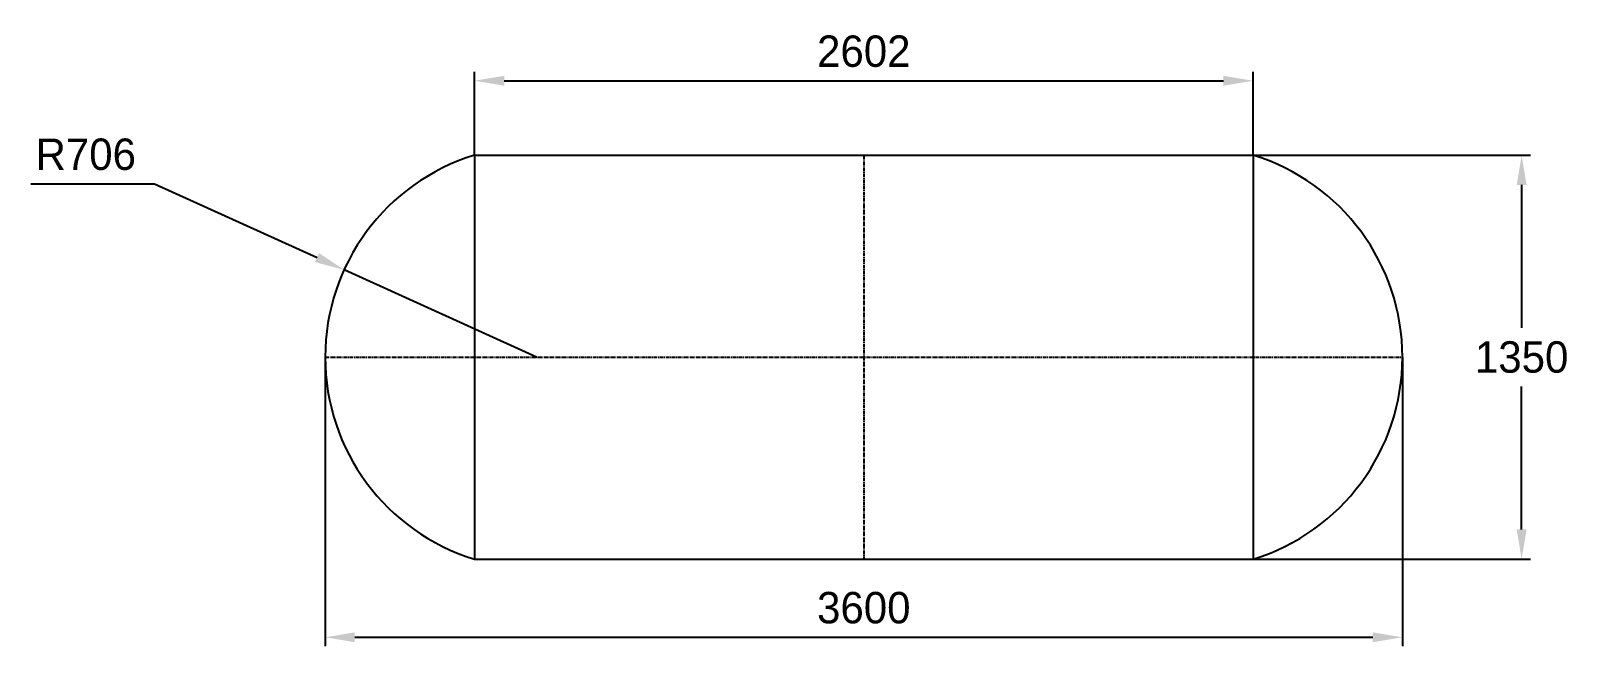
# Model space of a CAD drawing. Header units: millimetres. Extents: x -2784 to 2357, y -7689 to -5632.
import ezdxf

# ---------------------------------------------------------------- set-up
doc = ezdxf.new("R2010")
doc.units = ezdxf.units.MM
doc.header["$PDSIZE"] = -1
doc.linetypes.add('CENTERX2', pattern=[20.32, 12.7, -2.54, 2.54, -2.54])
doc.dimstyles.new('ISO-25', dxfattribs={"dimtxt": 2.5, "dimasz": 2.5, "dimexe": 1.25, "dimexo": 0.625, "dimtad": 1, "dimtxsty": 'Standard', "dimcen": 2.5, "dimadec": 0, "dimazin": 0, "dimtfac": 1, "dimtmove": 0, "dimatfit": 3, "dimfxl": 1, "dimarcsym": 0})

# ---------------------------------------------------------------- blocks, each defined once
blk = doc.blocks.new('*D2')
at = {"color": 0, "lineweight": -2, "transparency": 16777216}
for p, q in [((-1300.9, -6048.1), (-1300.9, -5769)), ((-1201.8, -5799), (1201.8, -5799)), ((1300.9, -6048.1), (1300.9, -5769))]:
    blk.add_line(p, q, dxfattribs=at)
at = {"color": 0, "transparency": 16777216}
for points in [[(-1201.8, -5782.5), (-1201.8, -5815.5), (-1300.9, -5799)], [(1201.8, -5782.5), (1201.8, -5815.5), (1300.9, -5799)]]:
    blk.add_solid(points, dxfattribs=at)
at = {"layer": 'Defpoints', "color": 0, "transparency": 16777216}
for p in [(1300.9, -5799), (-1300.9, -6048.1), (1300.9, -6048.1)]:
    blk.add_point(p, dxfattribs=at)
at = {"color": 0, "transparency": 16777216, "insert": (0, -5700.8), "char_height": 105, "attachment_point": 5}
blk.add_mtext('2602', dxfattribs=at)
blk = doc.blocks.new('*D5')
at = {"color": 0, "lineweight": -2, "transparency": 16777216}
for p, q in [((0, -6048.1), (2228.4, -6048.1)), ((2198.4, -6147.1), (2198.4, -6624.8)), ((2198.4, -7299), (2198.4, -6821.3)), ((0, -7398.1), (2228.4, -7398.1))]:
    blk.add_line(p, q, dxfattribs=at)
at = {"color": 0, "transparency": 16777216}
for points in [[(2181.9, -6147.1), (2214.9, -6147.1), (2198.4, -6048.1)], [(2181.9, -7299), (2214.9, -7299), (2198.4, -7398.1)]]:
    blk.add_solid(points, dxfattribs=at)
at = {"layer": 'Defpoints', "color": 0, "transparency": 16777216}
for p in [(0, -6048.1), (0, -7398.1), (2198.4, -7398.1)]:
    blk.add_point(p, dxfattribs=at)
at = {"color": 0, "transparency": 16777216, "insert": (2198.4, -6723.1), "char_height": 105, "attachment_point": 5}
blk.add_mtext('1350', dxfattribs=at)
blk = doc.blocks.new('*D6')
at = {"color": 0, "lineweight": -2, "transparency": 16777216}
for p, q in [((-2783.8, -6143.6), (-2370.6, -6143.6)), ((-2370.6, -6143.6), (-1827.1, -6390.3)), ((-1094, -6723.1), (-1736.9, -6431.2))]:
    blk.add_line(p, q, dxfattribs=at)
at = {"color": 0, "transparency": 16777216}
blk.add_solid([(-1820.2, -6375.3), (-1833.9, -6405.3), (-1736.9, -6431.2)], dxfattribs=at)
at = {"layer": 'Defpoints', "color": 0, "transparency": 16777216}
for p in [(-1736.9, -6431.2), (-1094, -6723.1)]:
    blk.add_point(p, dxfattribs=at)
at = {"color": 0, "transparency": 16777216, "insert": (-2600.1, -6045.3), "char_height": 105, "attachment_point": 5}
blk.add_mtext('R706', dxfattribs=at)
blk = doc.blocks.new('*D7')
at = {"color": 0, "lineweight": -2, "transparency": 16777216}
for p, q in [((-1800, -6723.1), (-1800, -7689.3)), ((1800, -6723.1), (1800, -7689.3)), ((-1700.9, -7659.3), (1700.9, -7659.3))]:
    blk.add_line(p, q, dxfattribs=at)
at = {"color": 0, "transparency": 16777216}
for points in [[(-1700.9, -7642.8), (-1700.9, -7675.8), (-1800, -7659.3)], [(1700.9, -7642.8), (1700.9, -7675.8), (1800, -7659.3)]]:
    blk.add_solid(points, dxfattribs=at)
at = {"layer": 'Defpoints', "color": 0, "transparency": 16777216}
for p in [(-1800, -6723.1), (1800, -6723.1), (1800, -7659.3)]:
    blk.add_point(p, dxfattribs=at)
at = {"color": 0, "transparency": 16777216, "insert": (0, -7561), "char_height": 105, "attachment_point": 5}
blk.add_mtext('3600', dxfattribs=at)

msp = doc.modelspace()

# ---------------------------------------------------------------- linework, layer by layer
at = {"color": 3, "linetype": 'Continuous'}
for p, q in [((-1300.9, -6048.1), (1300.9, -6048.1)), ((-1300.9, -7398.1), (1300.9, -7398.1))]:
    msp.add_line(p, q, dxfattribs=at)
at = {"color": 1}
msp.add_line((-1300.9, -6048.1), (-1300.9, -7398.1), dxfattribs=at)
at = {"color": 5, "linetype": 'CENTERX2'}
for p, q in [((0, -6048.1), (0, -7398.1)), ((-1800, -6723.1), (1800, -6723.1))]:
    msp.add_line(p, q, dxfattribs=at)
at = {"color": 240, "true_color": 0xed1f24}
msp.add_line((1300.9, -6048.1), (1300.9, -7398.1), dxfattribs=at)
at = {"color": 3, "linetype": 'Continuous'}
for centre, start, end in [((-1094, -6723.1), 107.0419, 252.9581), ((1094, -6723.1), 287.0419, 72.9581)]:
    msp.add_arc(centre, 706, start, end, dxfattribs=at)

# ---------------------------------------------------------------- dimensions: what is measured, and where the dimension line sits
for base, p1, p2, picture, middle in [((1300.9, -5799), (-1300.9, -6048.1), (1300.9, -6048.1), '*D2', (0, -5700.8)), ((1800, -7659.3), (-1800, -6723.1), (1800, -6723.1), '*D7', (0, -7561))]:
    dim = msp.add_linear_dim(base=base, p1=p1, p2=p2, dimstyle='ISO-25', override={"dimscale": 30, "dimtxt": 3.5, "dimasz": 3.302, "dimexe": 1, "dimexo": 0, "dimgap": 1.524, "dimtih": 1, "dimtoh": 1, "dimdec": 0, "dimzin": 1, "dimadec": 2, "dimtdec": 0, "dimtzin": 1})
    dim.commit()
    dim.dimension.update_dxf_attribs({"geometry": picture, "text_midpoint": middle})
dim = msp.add_radius_dim(center=(-1094, -6723.1), mpoint=(-1736.9, -6431.2), dimstyle='ISO-25', override={"dimscale": 30, "dimtxt": 3.5, "dimasz": 3.302, "dimexe": 1, "dimexo": 0, "dimgap": 1.524, "dimtih": 1, "dimtoh": 1, "dimdec": 0, "dimzin": 1, "dimadec": 2, "dimtdec": 0, "dimtzin": 1})
dim.commit()
dim.dimension.update_dxf_attribs({"geometry": '*D6', "text_midpoint": (-2600.1, -6143.6), "dimtype": 164})
dim = msp.add_linear_dim(base=(2198.4, -7398.1), p1=(0, -6048.1), p2=(0, -7398.1), angle=90, dimstyle='ISO-25', override={"dimscale": 30, "dimtxt": 3.5, "dimasz": 3.302, "dimexe": 1, "dimexo": 0, "dimgap": 1.524, "dimtih": 1, "dimtoh": 1, "dimdec": 0, "dimzin": 1, "dimadec": 2, "dimtdec": 0, "dimtzin": 1})
dim.commit()
dim.dimension.update_dxf_attribs({"geometry": '*D5', "text_midpoint": (2198.4, -6723.1)})

doc.saveas('drawing.dxf')
